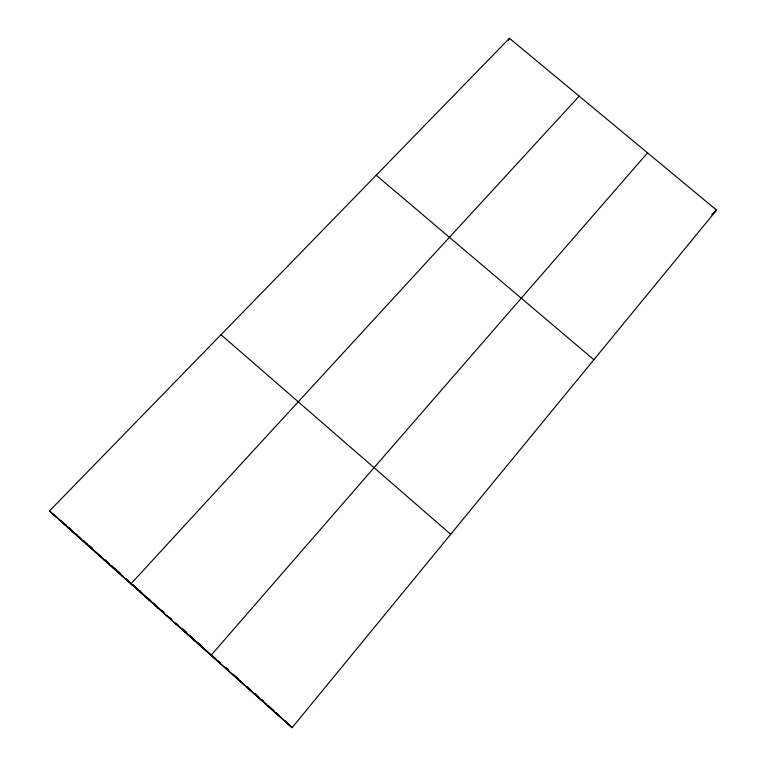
<?xml version="1.0" encoding="UTF-8"?>
<svg xmlns="http://www.w3.org/2000/svg" width="766" height="766" viewBox="0 0 766 766"><rect width="100%" height="100%" fill="white"/><g stroke="black" fill="none" stroke-linecap="round" stroke-linejoin="round"><path stroke-width="1.15" d="M508.528 40.349L509.447 38.3L716.574 210.123L292.085 727.7L49.426 511.037L509.447 38.3M647.548 152.855L211.043 655.342L212.575 655.964M579.182 96.152L130.957 583.836L137.085 588.728M711.729 214.643L716.574 210.123M202.1 647.356L202.607 647.643M193.166 639.38L193.836 639.811M184.242 631.414L185.075 631.988M175.337 623.457L176.324 624.175M166.442 615.51L167.582 616.371M157.547 607.582L158.849 608.577M148.681 599.654L150.136 600.793M139.814 591.735L141.432 593.018M140.35 591.333L139.575 590.71L141.997 592.884M121.851 575.706L123.786 577.267M112.755 567.577L114.852 569.282M103.669 559.467L105.928 561.315M94.601 551.367L97.014 553.358M85.543 543.285L88.119 545.411M76.495 535.204L79.233 537.483M67.456 527.132L70.357 529.555M58.436 519.08L290.965 726.532M49.426 511.037L66.661 525.62M376.183 175.242L593.88 359.723M221.001 334.713L450.714 534.275M90.005 546.177L92.667 548.552M118.481 571.599L120.262 573.188M182.672 628.905L186.167 632.027M190.542 635.933L192.295 637.494M225.625 667.253L228.258 669.608M255.585 694.006L257.347 695.585M261.771 699.521L263.533 701.101M68.308 527.085L70.778 529.296M75.729 533.711L77.385 535.185M83.159 540.346L87.295 544.042M89.775 546.254L92.255 548.466M104.674 559.553L107.987 562.522M111.309 565.48L117.121 570.67M126.256 578.828L127.922 580.312M132.911 584.764L137.909 589.226M147.666 597.94L150.902 600.831M154.138 603.723L155.766 605.169M161.434 610.234L163.867 612.407M168.74 616.754L171.182 618.928M176.056 623.285L178.497 625.458M182.557 629.097L186.626 632.726M197.216 642.186L202.933 647.28M212.728 656.031L216.002 658.952M218.454 661.144L220.091 662.6M225.817 667.722L228.278 669.915M233.19 674.3L238.935 679.423M247.14 686.757L251.248 690.425M254.542 693.364L257.826 696.294M268.531 705.85L273.481 710.274M275.952 712.476L278.422 714.688M61.519 521.34L66.642 525.916M68.356 527.439L81.186 538.9M82.9 540.432L101.773 557.284M104.358 559.582L109.509 564.188M111.233 565.729L116.394 570.335M118.979 572.642L123.288 576.492M125.873 578.799L130.182 582.648M132.777 584.956L137.899 589.542M139.584 591.036L163.943 612.79M169.832 618.047L172.36 620.307M175.73 623.313L180.795 627.833M182.48 629.336L220.56 663.337M225.654 667.885L229.044 670.92M233.295 674.712L236.694 677.747M240.103 680.783L244.354 684.584M246.911 686.872L252.024 691.43M254.58 693.718L259.703 698.286M261.407 699.808L266.53 704.385M268.244 705.907L274.228 711.25M275.932 712.782L292.085 727.7M52.634 513.737L59.719 520.057M285.718 721.055L286.197 721.553M287.193 722.587L287.71 723.133M273.203 710.676L273.989 711.547M264.337 702.757L264.959 703.485M255.49 694.858L255.949 695.432"/></g></svg>
